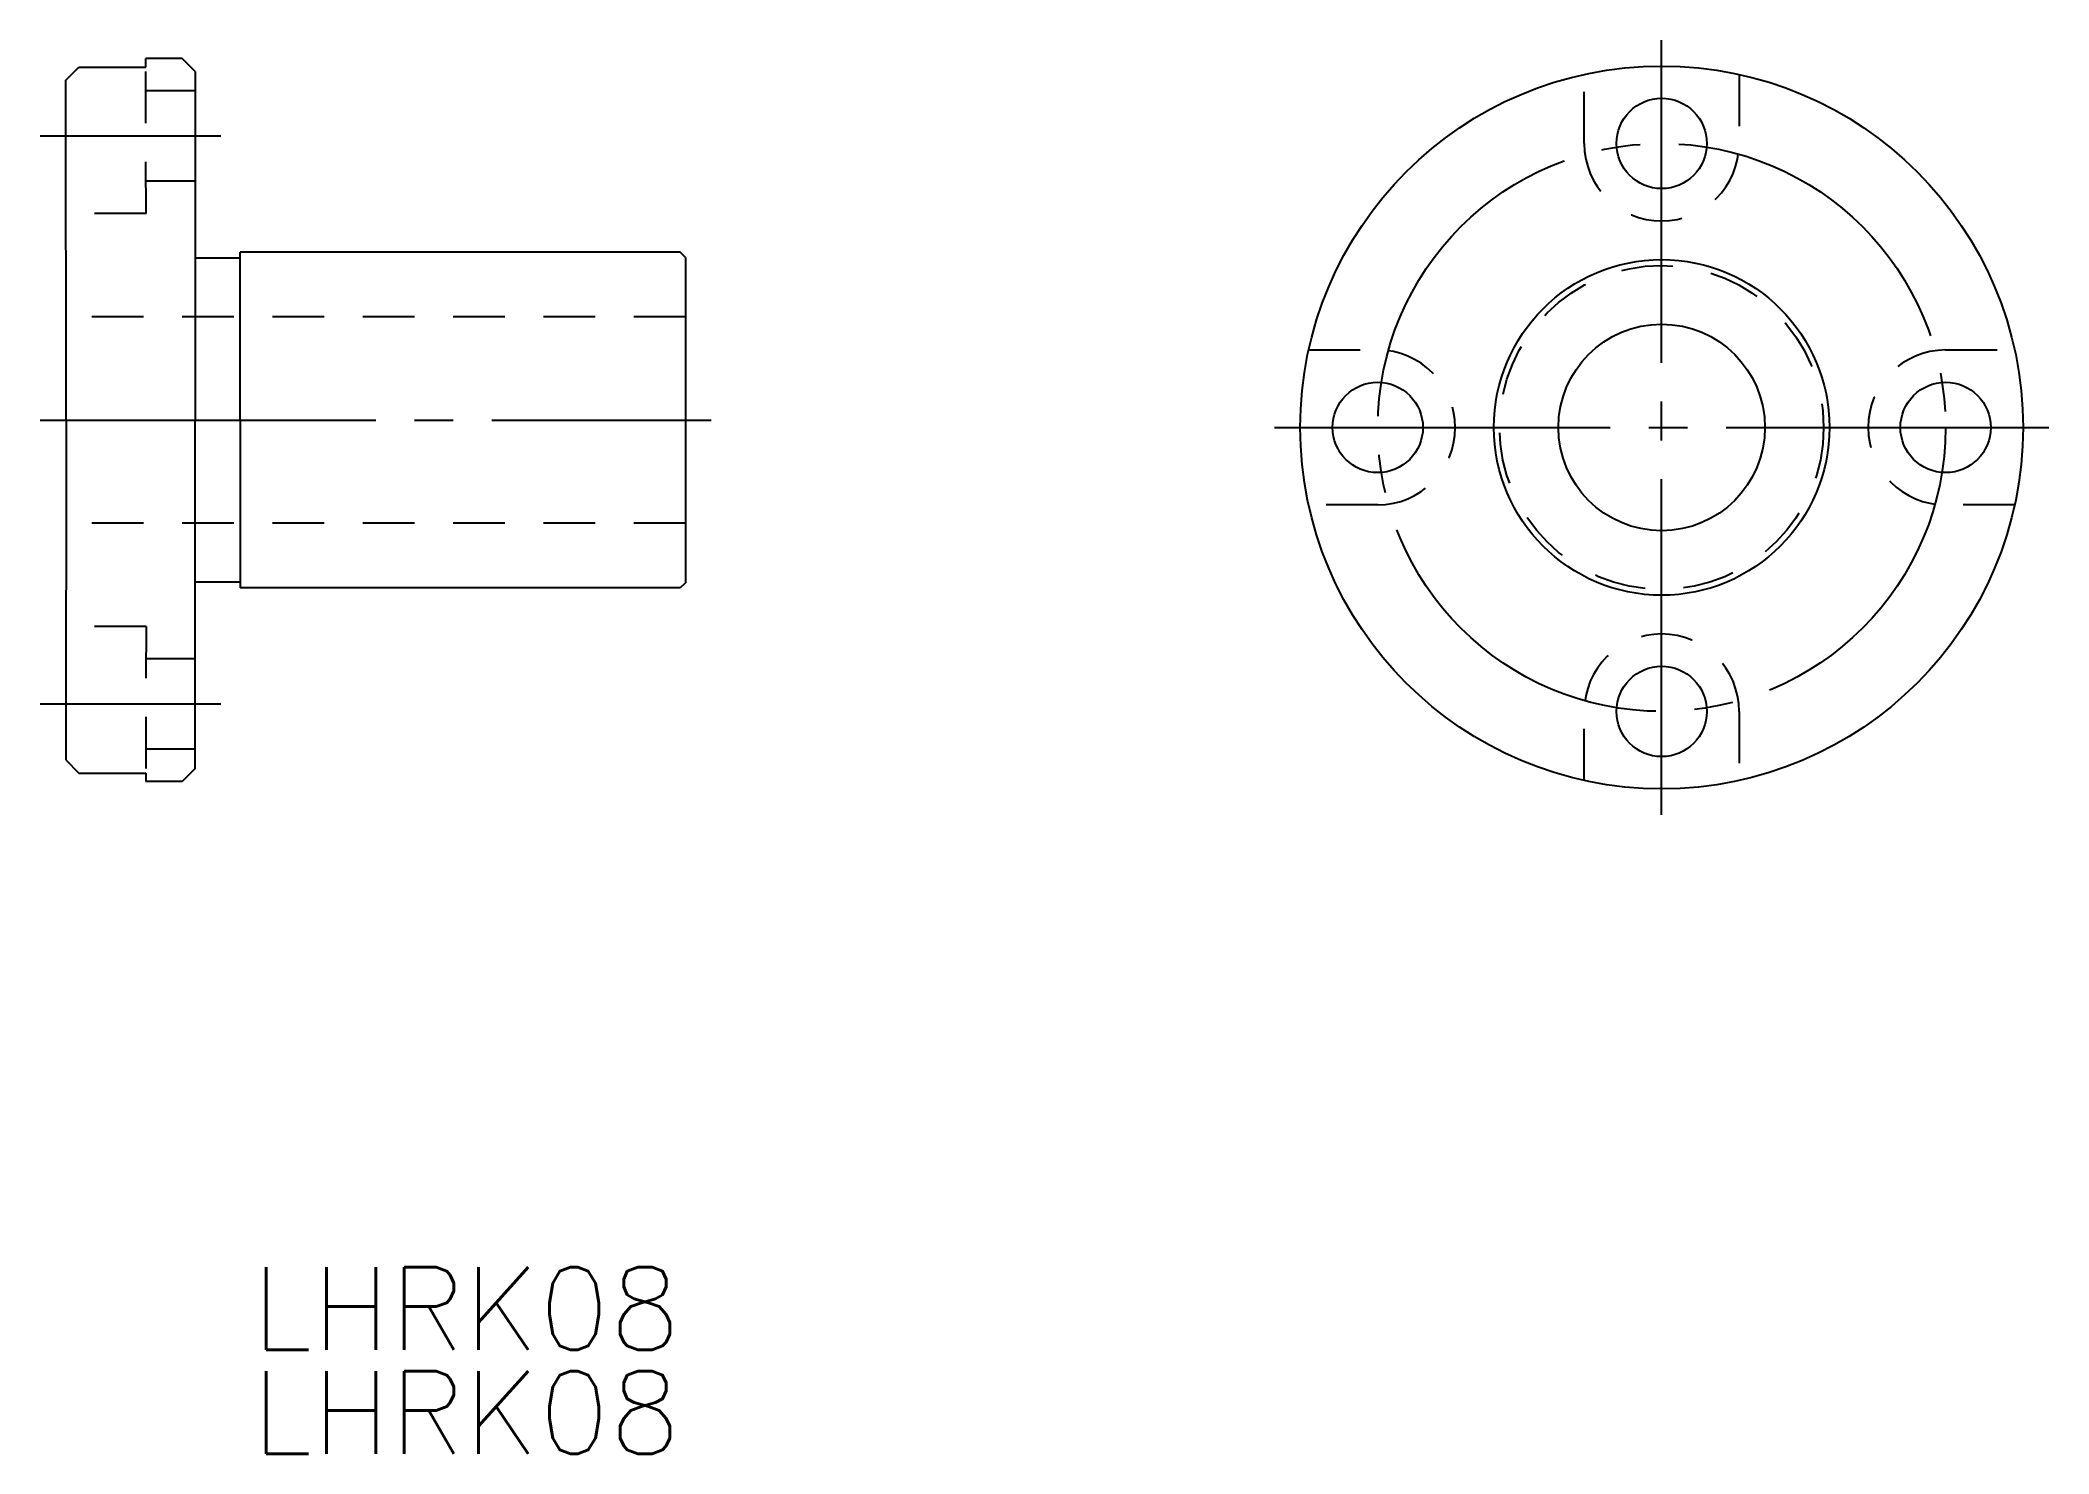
# Model space of a CAD drawing. Extents: x 105.6 to 183.4, y 114 to 168.7.
import ezdxf

# ---------------------------------------------------------------- set-up
doc = ezdxf.new("R2010")
doc.units = 0
doc.linetypes.add('CENTER', pattern=[17.5, 13, -1.5, 1.5, -1.5])
doc.linetypes.add('DASHED', pattern=[3.5, 2, -1.5])
doc.layers.get('0').update_dxf_attribs({"linetype": 'CONTINUOUS'})
doc.layers.add('CENTER', color=1, linetype='CENTER')
doc.styles.get("Standard").update_dxf_attribs({"font": 'txt.shx', "bigfont": '@extfont2.shx'})

msp = doc.modelspace()

# ---------------------------------------------------------------- linework, layer by layer
at = {"color": 7, "linetype": 'CONTINUOUS'}
for p, q in [((106.57, 167.175), (107.07, 167.687)), ((107.07, 167.687), (109.67, 167.687)), ((109.67, 167.687), (109.67, 168.012)), ((111.07, 168.012), (109.67, 168.012)), ((111.57, 167.512), (111.07, 168.012)), ((111.57, 167.512), (111.57, 154.012)), ((106.572, 154.012), (106.57, 167.175)), ((113.32, 154.012), (113.32, 160.512)), ((130.37, 160.512), (113.32, 160.512)), ((130.57, 160.312), (130.37, 160.512)), ((130.57, 160.312), (130.57, 147.712)), ((113.32, 160.287), (111.57, 160.287)), ((106.572, 154.012), (106.57, 140.85)), ((111.07, 154.012), (111.07, 154.012)), ((111.57, 140.512), (111.57, 154.012)), ((111.57, 154.012), (111.57, 154.012)), ((113.32, 154.012), (113.32, 147.512)), ((113.32, 154.012), (113.32, 154.012)), ((130.37, 154.012), (130.37, 154.012)), ((113.32, 147.737), (111.57, 147.737)), ((130.37, 147.512), (113.32, 147.512)), ((130.57, 147.712), (130.37, 147.512)), ((106.57, 140.85), (107.07, 140.338)), ((107.07, 140.338), (109.67, 140.338)), ((109.67, 140.338), (109.67, 140.012)), ((111.57, 140.512), (111.07, 140.012)), ((111.07, 140.012), (109.67, 140.012))]:
    msp.add_line(p, q, dxfattribs=at)
at = {"color": 3, "linetype": 'DASHED'}
for p, q in [((109.671, 162.012), (109.67, 167.687)), ((165.392, 164.726), (165.392, 167.401)), ((171.392, 167.401), (171.392, 164.726)), ((111.57, 166.762), (109.67, 166.762)), ((111.57, 163.262), (109.671, 163.262)), ((109.671, 162.012), (106.571, 162.012)), ((130.57, 158.012), (106.57, 158.012)), ((154.717, 156.726), (157.392, 156.726)), ((179.392, 156.726), (182.067, 156.726)), ((157.392, 150.726), (154.717, 150.726)), ((182.067, 150.726), (179.392, 150.726)), ((130.57, 150.012), (106.57, 150.012)), ((109.671, 146.012), (106.571, 146.012)), ((109.671, 146.012), (109.67, 140.338)), ((111.57, 144.762), (109.671, 144.762)), ((165.392, 140.052), (165.392, 142.726)), ((171.392, 142.726), (171.392, 140.052)), ((111.57, 141.262), (109.67, 141.262))]:
    msp.add_line(p, q, dxfattribs=at)
at = {"color": 1, "linetype": 'CENTER'}
for p, q in [((112.57, 165.012), (105.571, 165.012)), ((112.57, 143.012), (105.571, 143.012))]:
    msp.add_line(p, q, dxfattribs=at)
at = {"color": 7, "linetype": 'CONTINUOUS'}
for centre, radius in [((168.392, 153.726), 14), ((168.392, 164.726), 1.75), ((168.392, 153.726), 6.5), ((168.392, 153.726), 4), ((157.392, 153.726), 1.75), ((179.392, 153.726), 1.75), ((168.392, 142.726), 1.75)]:
    msp.add_circle(centre, radius, dxfattribs=at)
at = {"color": 3, "linetype": 'DASHED'}
msp.add_circle((168.392, 153.726), 6.275, dxfattribs=at)
for centre, start, end in [((168.392, 164.726), 180, 0), ((157.392, 153.726), 270, 90), ((179.392, 153.726), 90, 270), ((168.392, 142.726), 0, 180)]:
    msp.add_arc(centre, 3, start, end, dxfattribs=at)
at = {"layer": 'CENTER', "color": 1, "linetype": 'CENTER'}
for p, q in [((168.392, 138.726), (168.392, 168.726)), ((105.572, 154.012), (131.57, 154.012)), ((153.392, 153.726), (183.392, 153.726))]:
    msp.add_line(p, q, dxfattribs=at)
msp.add_circle((168.392, 153.726), 11, dxfattribs=at)

# ---------------------------------------------------------------- texts
at = {"color": 7, "linetype": 'CONTINUOUS'}
for s, p in [('LHRK08 ', (113.778, 117.995)), ('LHRK08', (113.778, 113.97))]:
    msp.add_text(s, height=3.2, dxfattribs=at).set_placement(p)

doc.saveas('drawing.dxf')
